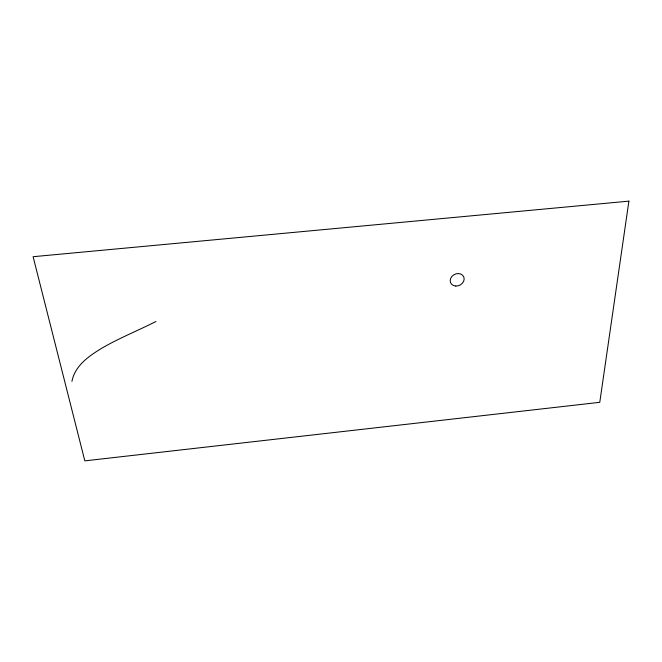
<?xml version="1.0" encoding="UTF-8"?>
<svg xmlns="http://www.w3.org/2000/svg" width="662" height="662" viewBox="0 0 662 662"><rect width="100%" height="100%" fill="white"/><g stroke="black" fill="none" stroke-linecap="round" stroke-linejoin="round"><path stroke-width="0.99" d="M71.935 381.37C75.005 365.143 90.049 355.262 103.231 347.376C120.261 337.653 138.507 330.355 155.967 321.492M628.9 201.14L599.772 402.322L84.827 460.86L33.1 256.707L628.9 201.14M455.787 286.042A7.199 5.999 -25.9 0 0 463.805 277.006A7.199 5.999 -25.9 0 0 451.956 276.36A7.199 5.999 -25.9 0 0 455.787 286.042"/></g></svg>
